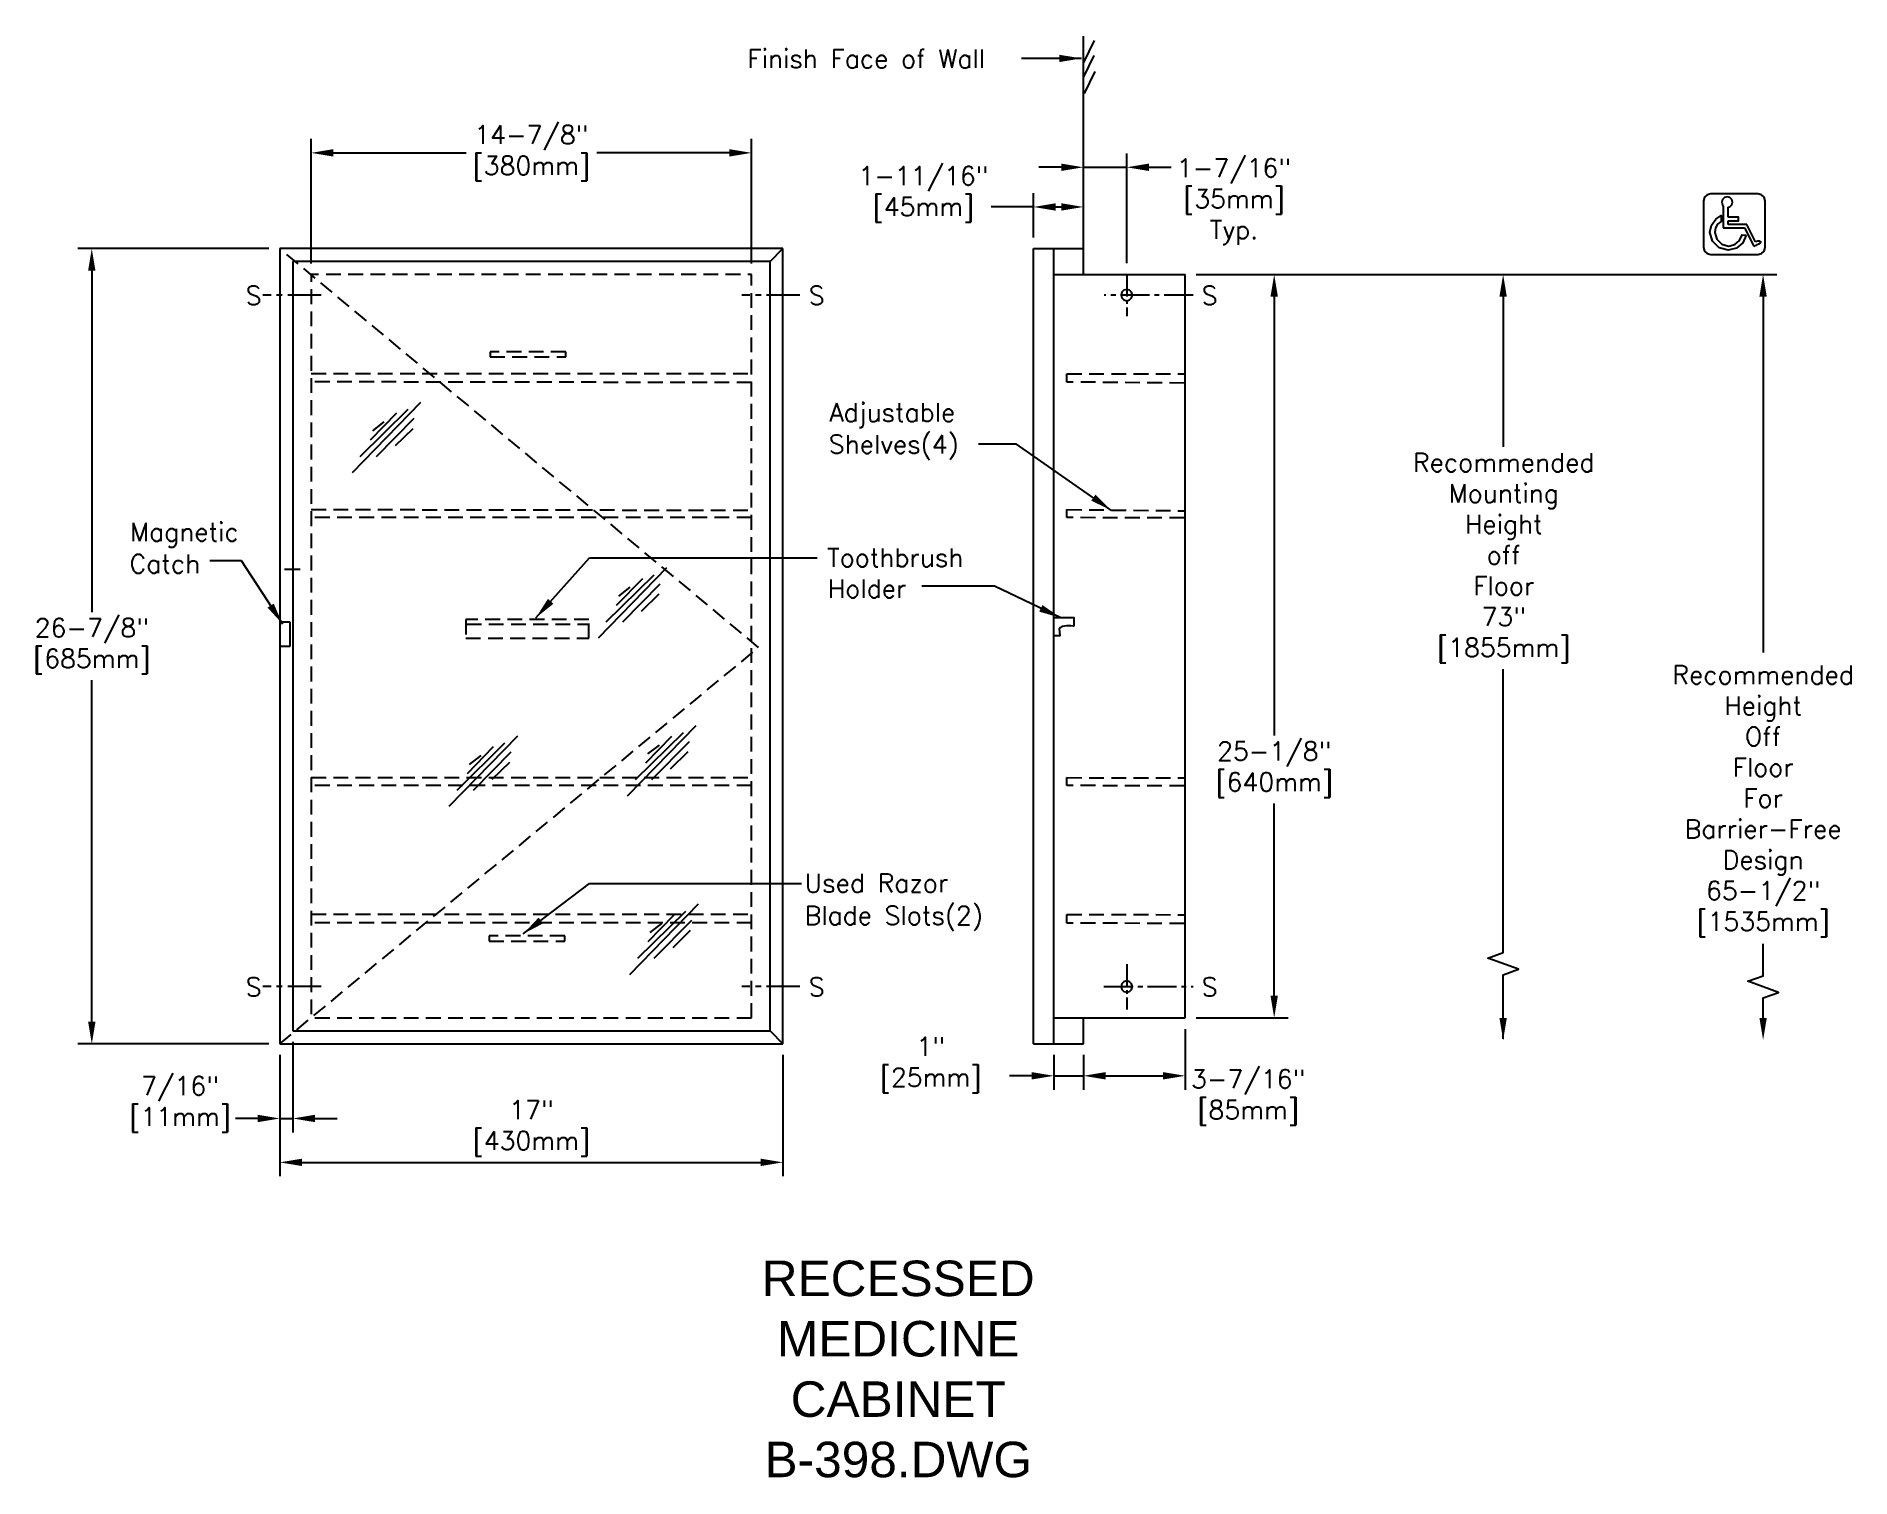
# Model space of a CAD drawing. Extents: x 1.3 to 62.6, y 1.1 to 49.9.
import ezdxf
from ezdxf.enums import TextEntityAlignment as Align

# ---------------------------------------------------------------- set-up
doc = ezdxf.new("R2010")
doc.units = 0
doc.header["$MEASUREMENT"] = 0
doc.header["$PDMODE"] = 3
doc.header["$PDSIZE"] = 1
doc.linetypes.add('CENTER2', pattern=[1.125, 0.75, -0.125, 0.125, -0.125])
doc.linetypes.add('HIDDEN2', pattern=[0.1875, 0.125, -0.0625])
doc.layers.get('0').update_dxf_attribs({"linetype": 'CONTINUOUS'})
doc.layers.get('DEFPOINTS').update_dxf_attribs({"linetype": 'CONTINUOUS'})
for name, color, linetype in [('DETAIL', 4, 'CONTINUOUS'), ('DIM', 1, 'CONTINUOUS'), ('TEXT', 2, 'CONTINUOUS')]:
    doc.layers.add(name, color=color, linetype=linetype)
doc.styles.add('ARIAL_5', font='ARIAL.TTF', dxfattribs={"height": 5})
doc.styles.add('DIM_S_7', font='simplex.shx', dxfattribs={"height": 0.625})
doc.dimstyles.new('DIM_S_7', dxfattribs={"dimtxt": 0.12, "dimasz": 0.75, "dimexe": 0.46875, "dimexo": 0.375, "dimgap": 0.09375, "dimtad": 1, "dimtih": 1, "dimtoh": 1, "dimdec": 5, "dimrnd": 0.0625, "dimzin": 0, "dimtxsty": 'DIM_S_7', "dimcen": 0.09375, "dimaunit": 1, "dimazin": 3, "dimtfac": 1, "dimtdec": 4, "dimtofl": 0, "dimtmove": 0, "dimatfit": 3, "dimtolj": 1, "dimtzin": 0})

# ---------------------------------------------------------------- blocks, each defined once
blk = doc.blocks.new('*D0')
at = {"color": 0, "linetype": 'BYBLOCK'}
for p, q in [((140.819, 109.867), (140.819, 114.072)), ((155.694, 109.867), (155.694, 114.072)), ((141.569, 113.603), (146.049, 113.603)), ((154.944, 113.603), (150.463, 113.603))]:
    blk.add_line(p, q, dxfattribs=at)
for points in [[(141.569, 113.728), (141.569, 113.478), (140.819, 113.603)], [(154.944, 113.728), (154.944, 113.478), (155.694, 113.603)]]:
    blk.add_solid(points, dxfattribs=at)
at = {"layer": 'DEFPOINTS', "color": 0, "linetype": 'BYBLOCK'}
for p in [(155.694, 113.603), (140.819, 109.492), (155.694, 109.492)]:
    blk.add_point(p, dxfattribs=at)
at = {"color": 0, "linetype": 'BYBLOCK', "insert": (148.256, 113.591), "char_height": 0.625, "attachment_point": 5, "style": 'DIM_S_7'}
blk.add_mtext('\\A1;14-7/8"\\P[380mm]', dxfattribs=at)
blk = doc.blocks.new('*D1')
at = {"color": 0, "linetype": 'BYBLOCK'}
for p, q in [((139.381, 110.367), (132.936, 110.367)), ((133.405, 109.617), (133.405, 98.08)), ((133.405, 84.242), (133.405, 95.779)), ((139.381, 83.492), (132.936, 83.492))]:
    blk.add_line(p, q, dxfattribs=at)
for points in [[(133.28, 109.617), (133.53, 109.617), (133.405, 110.367)], [(133.28, 84.242), (133.53, 84.242), (133.405, 83.492)]]:
    blk.add_solid(points, dxfattribs=at)
at = {"layer": 'DEFPOINTS', "color": 0, "linetype": 'BYBLOCK'}
for p in [(139.756, 110.367), (133.405, 83.492), (139.756, 83.492)]:
    blk.add_point(p, dxfattribs=at)
at = {"color": 0, "linetype": 'BYBLOCK', "insert": (133.405, 96.93), "char_height": 0.625, "attachment_point": 5, "style": 'DIM_S_7'}
blk.add_mtext('\\A1;26-7/8"\\P[685mm]', dxfattribs=at)
blk = doc.blocks.new('*D2')
at = {"color": 0, "linetype": 'BYBLOCK'}
for p, q in [((170.718, 109.492), (173.822, 109.492)), ((173.353, 108.742), (173.353, 93.91)), ((173.353, 85.117), (173.353, 91.609)), ((170.718, 84.367), (173.822, 84.367))]:
    blk.add_line(p, q, dxfattribs=at)
for points in [[(173.228, 108.742), (173.478, 108.742), (173.353, 109.492)], [(173.228, 85.117), (173.478, 85.117), (173.353, 84.367)]]:
    blk.add_solid(points, dxfattribs=at)
at = {"layer": 'DEFPOINTS', "color": 0, "linetype": 'BYBLOCK'}
for p in [(170.343, 109.492), (170.343, 84.367), (173.353, 84.367)]:
    blk.add_point(p, dxfattribs=at)
at = {"color": 0, "linetype": 'BYBLOCK', "insert": (173.353, 92.76), "char_height": 0.625, "attachment_point": 5, "style": 'DIM_S_7'}
blk.add_mtext('\\A1;25-1/8"\\P[640mm]', dxfattribs=at)
blk = doc.blocks.new('*D3')
at = {"color": 0, "linetype": 'BYBLOCK'}
for p, q in [((165.218, 110.742), (165.218, 112.244)), ((166.906, 110.742), (166.906, 112.244)), ((165.968, 111.775), (166.156, 111.775))]:
    blk.add_line(p, q, dxfattribs=at)
for points in [[(165.968, 111.9), (165.968, 111.65), (165.218, 111.775)], [(166.156, 111.9), (166.156, 111.65), (166.906, 111.775)]]:
    blk.add_solid(points, dxfattribs=at)
at = {"layer": 'DEFPOINTS', "color": 0, "linetype": 'BYBLOCK'}
for p in [(166.906, 111.775), (165.218, 110.367), (166.906, 110.367)]:
    blk.add_point(p, dxfattribs=at)
at = {"color": 0, "linetype": 'BYBLOCK', "insert": (161.501, 112.202), "char_height": 0.625, "attachment_point": 5, "style": 'DIM_S_7'}
blk.add_mtext('\\A1;1-11/16"\\P[45mm]', dxfattribs=at)
blk = doc.blocks.new('*D4')
at = {"color": 0, "linetype": 'BYBLOCK'}
for p, q in [((166.906, 109.867), (166.906, 113.584)), ((168.372, 109.878), (168.372, 113.584)), ((166.156, 113.116), (165.406, 113.116)), ((166.906, 113.116), (168.372, 113.116)), ((169.122, 113.116), (169.872, 113.116))]:
    blk.add_line(p, q, dxfattribs=at)
for points in [[(166.156, 113.241), (166.156, 112.991), (166.906, 113.116)], [(169.122, 113.241), (169.122, 112.991), (168.372, 113.116)]]:
    blk.add_solid(points, dxfattribs=at)
at = {"layer": 'DEFPOINTS', "color": 0, "linetype": 'BYBLOCK'}
for p in [(168.372, 113.116), (166.906, 109.492), (168.372, 109.503)]:
    blk.add_point(p, dxfattribs=at)
at = {"color": 0, "linetype": 'BYBLOCK', "insert": (171.993, 111.948), "char_height": 0.625, "attachment_point": 5, "style": 'DIM_S_7'}
blk.add_mtext('\\A1;1-7/16"\\P[35mm]\\PTyp.', dxfattribs=at)
blk = doc.blocks.new('*D5')
at = {"color": 0, "linetype": 'BYBLOCK'}
for p, q in [((165.906, 83.117), (165.906, 81.942)), ((166.906, 83.117), (166.906, 81.942)), ((165.156, 82.411), (164.406, 82.411)), ((165.906, 82.411), (166.906, 82.411)), ((167.656, 82.411), (168.406, 82.411))]:
    blk.add_line(p, q, dxfattribs=at)
for points in [[(165.156, 82.536), (165.156, 82.286), (165.906, 82.411)], [(167.656, 82.536), (167.656, 82.286), (166.906, 82.411)]]:
    blk.add_solid(points, dxfattribs=at)
at = {"layer": 'DEFPOINTS', "color": 0, "linetype": 'BYBLOCK'}
for p in [(165.906, 83.492), (166.906, 83.492), (166.906, 82.411)]:
    blk.add_point(p, dxfattribs=at)
at = {"color": 0, "linetype": 'BYBLOCK', "insert": (161.745, 82.776), "char_height": 0.625, "attachment_point": 5, "style": 'DIM_S_7'}
blk.add_mtext('\\A1;1"\\P[25mm]', dxfattribs=at)
blk = doc.blocks.new('*D6')
at = {"color": 0, "linetype": 'BYBLOCK'}
for p, q in [((170.343, 83.992), (170.343, 81.942)), ((166.906, 83.117), (166.906, 81.942)), ((167.656, 82.411), (169.593, 82.411))]:
    blk.add_line(p, q, dxfattribs=at)
for points in [[(167.656, 82.536), (167.656, 82.286), (166.906, 82.411)], [(169.593, 82.536), (169.593, 82.286), (170.343, 82.411)]]:
    blk.add_solid(points, dxfattribs=at)
at = {"layer": 'DEFPOINTS', "color": 0, "linetype": 'BYBLOCK'}
for p in [(170.343, 84.367), (166.906, 83.492), (170.343, 82.411)]:
    blk.add_point(p, dxfattribs=at)
at = {"color": 0, "linetype": 'BYBLOCK', "insert": (172.472, 81.68), "char_height": 0.625, "attachment_point": 5, "style": 'DIM_S_7'}
blk.add_mtext('\\A1;3-7/16"\\P[85mm]', dxfattribs=at)
blk = doc.blocks.new('*D7')
at = {"color": 0, "linetype": 'BYBLOCK'}
for p, q in [((140.194, 83.555), (140.194, 80.5)), ((139.756, 83.117), (139.756, 80.5)), ((139.006, 80.969), (138.256, 80.969)), ((139.756, 80.969), (140.194, 80.969)), ((140.944, 80.969), (141.694, 80.969))]:
    blk.add_line(p, q, dxfattribs=at)
for points in [[(139.006, 81.094), (139.006, 80.844), (139.756, 80.969)], [(140.944, 81.094), (140.944, 80.844), (140.194, 80.969)]]:
    blk.add_solid(points, dxfattribs=at)
at = {"layer": 'DEFPOINTS', "color": 0, "linetype": 'BYBLOCK'}
for p in [(139.756, 83.492), (140.194, 83.93), (140.194, 80.969)]:
    blk.add_point(p, dxfattribs=at)
at = {"color": 0, "linetype": 'BYBLOCK', "insert": (136.386, 81.447), "char_height": 0.625, "attachment_point": 5, "style": 'DIM_S_7'}
blk.add_mtext('\\A1;7/16"\\P[11mm]', dxfattribs=at)
blk = doc.blocks.new('*D8')
at = {"color": 0, "linetype": 'BYBLOCK'}
for p, q in [((139.756, 83.117), (139.756, 79.018)), ((156.756, 83.117), (156.756, 79.018)), ((140.506, 79.486), (156.006, 79.486))]:
    blk.add_line(p, q, dxfattribs=at)
for points in [[(140.506, 79.611), (140.506, 79.361), (139.756, 79.486)], [(156.006, 79.611), (156.006, 79.361), (156.756, 79.486)]]:
    blk.add_solid(points, dxfattribs=at)
at = {"layer": 'DEFPOINTS', "color": 0, "linetype": 'BYBLOCK'}
for p in [(139.756, 83.492), (156.756, 83.492), (156.756, 79.486)]:
    blk.add_point(p, dxfattribs=at)
at = {"color": 0, "linetype": 'BYBLOCK', "insert": (148.256, 80.637), "char_height": 0.625, "attachment_point": 5, "style": 'DIM_S_7'}
blk.add_mtext('\\A1;17"\\P[430mm]', dxfattribs=at)

msp = doc.modelspace()

# ---------------------------------------------------------------- linework, layer by layer
at = {"layer": 'DETAIL', "linetype": 'CONTINUOUS'}
for p, q in [((36.632962, 41.811295), (36.632962, 49.862639)), ((59.049659, 43.506713), (58.419453, 43.506713)), ((59.342511, 42.913012), (59.049659, 43.506713)), ((9.483565, 42.686295), (9.483565, 15.811295)), ((26.483654, 42.686295), (9.483565, 42.686295)), ((26.046154, 42.248795), (26.483654, 42.686295)), ((26.483654, 15.811295), (26.483654, 42.686295)), ((34.945462, 15.810712), (34.945462, 42.686295)), ((34.945462, 42.686295), (36.632962, 42.686295)), ((35.632962, 15.810712), (35.632962, 42.686295)), ((36.632962, 41.811295), (36.632962, 42.686295)), ((59.286843, 42.765176), (59.389717, 42.817311)), ((59.389717, 42.817311), (59.387587, 42.82163)), ((9.921065, 42.248795), (9.921065, 16.248795)), ((26.046154, 42.248795), (9.921065, 42.248795)), ((26.046154, 16.248795), (26.046154, 42.248795)), ((35.632962, 41.811295), (40.070462, 41.811295)), ((40.070462, 16.686295), (40.070462, 41.811295)), ((11.936625, 35.120706), (14.253017, 37.499087)), ((12.203009, 35.664872), (13.82244, 37.25731)), ((12.551482, 36.229345), (13.433027, 37.136344)), ((13.002503, 36.833955), (12.613076, 36.531721)), ((12.756576, 35.664872), (14.027375, 36.954921)), ((13.391916, 36.027666), (13.986436, 36.612279)), ((20.24863, 29.527214), (22.564956, 31.905634)), ((10.169665, 31.847059), (9.643506, 31.847059)), ((20.515158, 30.071418), (22.13459, 31.663857)), ((20.863632, 30.635892), (21.745018, 31.542839)), ((21.068567, 30.071418), (22.339578, 31.361468)), ((21.314653, 31.240463), (20.925081, 30.93828)), ((21.704066, 30.434368), (22.298625, 31.018838)), ((9.834444, 30.058731), (9.485917, 30.058731)), ((9.485917, 30.058731), (9.485917, 29.252391)), ((9.834444, 29.252391), (9.834444, 30.058731)), ((9.485917, 29.252391), (9.834444, 29.252391)), ((21.232549, 24.195883), (23.548942, 26.574264)), ((15.206041, 23.842991), (17.52242, 26.221578)), ((15.472623, 24.387311), (17.091856, 25.979595)), ((15.821044, 24.95163), (16.70243, 25.858784)), ((21.499131, 24.740049), (23.118365, 26.332487)), ((21.847565, 25.304367), (22.728991, 26.21147)), ((22.298625, 25.909132), (21.909001, 25.606756)), ((22.05254, 24.740049), (23.323511, 26.030098)), ((16.272064, 25.556395), (15.882492, 25.254006)), ((16.026031, 24.387311), (17.296989, 25.677361)), ((16.661491, 24.750106), (17.255839, 25.334719)), ((22.687999, 25.102844), (23.282347, 25.687456)), ((21.314653, 18.158884), (23.630821, 20.537316)), ((21.581023, 18.703101), (23.200468, 20.295488)), ((21.929497, 19.267562), (22.811042, 20.174522)), ((22.380517, 19.872133), (21.991104, 19.56995)), ((22.13459, 18.703101), (23.40539, 19.993151)), ((22.769944, 19.065844), (23.36445, 19.650457)), ((35.632962, 16.686295), (40.070462, 16.686295)), ((36.632962, 15.810712), (36.632962, 16.686295)), ((9.921065, 16.248795), (26.046154, 16.248795)), ((26.046154, 16.248795), (26.483654, 15.811295)), ((9.483565, 15.811295), (26.483654, 15.811295)), ((34.945462, 15.811295), (36.632962, 15.811295))]:
    msp.add_line(p, q, dxfattribs=at)
at = {"layer": 'DETAIL', "linetype": 'HIDDEN2', "ltscale": 4}
for p, q in [((25.661273, 29.207999), (9.483565, 42.686295)), ((19.145143, 39.19903), (16.589695, 39.19903)), ((16.589695, 39.19903), (16.589695, 39.024312)), ((16.589695, 39.024312), (19.145143, 39.024312)), ((19.145143, 39.024312), (19.145143, 39.19903)), ((10.54611, 38.466646), (25.42111, 38.466646)), ((25.42111, 38.158294), (10.54611, 38.183684)), ((10.54611, 33.870034), (25.42111, 33.84479)), ((25.42111, 33.602083), (10.54611, 33.602083)), ((19.924286, 30.148676), (15.769903, 30.148676)), ((15.769903, 30.148676), (15.769903, 29.517157)), ((19.924286, 29.517157), (19.924286, 30.148676)), ((15.769903, 29.517157), (19.924286, 29.517157)), ((15.797112, 29.99411), (19.951548, 29.99411)), ((9.483565, 15.810712), (25.661273, 29.207999)), ((10.54611, 24.813915), (25.42111, 24.813915)), ((25.42111, 24.545127), (10.54611, 24.545127)), ((10.54611, 20.191425), (25.42111, 20.191425)), ((25.42111, 19.895844), (10.54611, 19.895844)), ((19.111167, 19.45899), (16.555719, 19.45899)), ((16.555719, 19.45899), (16.555719, 19.284258)), ((16.555719, 19.284258), (19.111167, 19.284258)), ((19.111167, 19.284258), (19.111167, 19.45899))]:
    msp.add_line(p, q, dxfattribs=at)
at = {"layer": 'DETAIL', "linetype": 'CENTER2', "ltscale": 1.5}
for p, q in [((10.877376, 41.11401), (8.912135, 41.11401)), ((27.055084, 41.11401), (25.089843, 41.11401)), ((10.877376, 17.745586), (8.912135, 17.745586)), ((27.055084, 17.745586), (25.089843, 17.745586))]:
    msp.add_line(p, q, dxfattribs=at)
at = {"layer": 'DETAIL', "linetype": 'CENTER2', "ltscale": 1.31}
for p, q in [((40.344996, 41.11401), (37.331064, 41.11401)), ((37.327172, 17.745586), (40.344996, 17.745586))]:
    msp.add_line(p, q, dxfattribs=at)
at = {"layer": 'DETAIL', "linetype": 'CONTINUOUS'}
for points in [[(36.999714, 49.719788), (36.636365, 48.977309)], [(36.989709, 49.215888), (36.62636, 48.473396)], [(37.01966, 48.671722), (36.656312, 47.92923)], [(58.419453, 44.082498), (58.477217, 44.098055), (58.543115, 44.163697), (58.568195, 44.25606), (58.543115, 44.348344), (58.477217, 44.413928), (58.38453, 44.43889), (58.291813, 44.413928), (58.225945, 44.348344), (58.200894, 44.25606), (58.225945, 44.163697), (58.25465, 44.13509)], [(58.25465, 44.13509), (58.25465, 43.391726)], [(58.419453, 43.744802), (58.419453, 44.082498)], [(58.419453, 43.629815), (58.765761, 43.629815), (58.765761, 43.744802), (58.419453, 43.744802)], [(58.419453, 43.506713), (58.419453, 43.629815)], [(58.25465, 43.391726), (58.419453, 43.391726)], [(58.419453, 43.391726), (58.966836, 43.391726)], [(58.966836, 43.391726), (59.286843, 42.765176)], [(59.387587, 42.82163), (59.460497, 42.852175), (59.507209, 42.885841), (59.518084, 42.916354), (59.487827, 42.934145), (59.424336, 42.932828), (59.342511, 42.913012)], [(36.326305, 29.9303), (36.326305, 30.212537), (35.632962, 30.212537)], [(35.632962, 29.607772), (35.846309, 29.607772), (35.826312, 29.849742)], [(35.826312, 29.849742), (35.848514, 29.87589), (35.924057, 29.924459), (36.066258, 29.950607)], [(36.066258, 29.950607), (36.213655, 29.945347), (36.298881, 29.935574), (36.326305, 29.9303)]]:
    msp.add_lwpolyline(points, dxfattribs=at)
for points in [[(59.423137, 42.483686), (59.545905, 42.516763), (59.633091, 42.603664), (59.666256, 42.725881), (59.666256, 44.300159), (59.633091, 44.422416), (59.545905, 44.509267), (59.423137, 44.542305), (57.829212, 44.542305), (57.706513, 44.509267), (57.619288, 44.422416), (57.586094, 44.300159), (57.586094, 42.725881), (57.619288, 42.603664), (57.706513, 42.516763), (57.829212, 42.483686)], [(59.025658, 43.144894), (58.914728, 42.883209), (58.70115, 42.701381), (58.418913, 42.633253), (58.108521, 42.716912), (57.88784, 42.936709), (57.803837, 43.245882), (57.85998, 43.483097), (57.999929, 43.683393), (58.180972, 43.804167), (58.18275, 43.604568), (58.060287, 43.515279), (57.993112, 43.393278), (57.972619, 43.233043), (58.035609, 43.001212), (58.20112, 42.836379), (58.433953, 42.773644), (58.645547, 42.822596), (58.805714, 42.954991), (58.88898, 43.149108)], [(38.099766, 41.304007), (38.00451, 41.278027), (37.936807, 41.209833), (37.911033, 41.11401), (37.936807, 41.018057), (38.00451, 40.949889), (38.099766, 40.923961), (38.194842, 40.949889), (38.26252, 41.018057), (38.288294, 41.11401), (38.26252, 41.209833), (38.194842, 41.278027)], [(38.099766, 17.935789), (38.004561, 17.909809), (37.936858, 17.841577), (37.911097, 17.745586), (37.936858, 17.649762), (38.004561, 17.581556), (38.099766, 17.555589), (38.194894, 17.581556), (38.262571, 17.649762), (38.288345, 17.745586), (38.262571, 17.841577), (38.194894, 17.909809)]]:
    msp.add_lwpolyline(points, close=True, dxfattribs=at)
at = {"layer": 'DETAIL', "linetype": 'HIDDEN2', "ltscale": 4, "flags": 128}
msp.add_lwpolyline([(25.42111, 16.686295), (25.42111, 41.811295), (10.54611, 41.811295), (10.54611, 16.686295)], close=True, dxfattribs=at)
at = {"layer": 'DETAIL', "linetype": 'CENTER2'}
for points in [[(38.099766, 41.82227), (38.099766, 40.405769)], [(38.099766, 18.498122), (38.099766, 16.971511)]]:
    msp.add_lwpolyline(points, dxfattribs=at)
at = {"layer": 'DETAIL', "linetype": 'HIDDEN2', "ltscale": 4}
for points in [[(40.042956, 38.140908), (36.079616, 38.17777), (36.079616, 38.459993), (40.039604, 38.449949)], [(40.039604, 33.585437), (36.079616, 33.595481), (36.079616, 33.86427), (40.042956, 33.827214)], [(40.039604, 24.528481), (36.079616, 24.538525), (36.079616, 24.807262), (40.039604, 24.797206)], [(40.039604, 19.878979), (36.079616, 19.889036), (36.079616, 20.184566), (40.039604, 20.174522)]]:
    msp.add_lwpolyline(points, dxfattribs=at)
at = {"layer": 'DIM', "linetype": 'CONTINUOUS'}
for p, q in [((34.945462, 44.0945), (33.522406, 44.0945)), ((40.445462, 41.811295), (51.28456, 41.811295)), ((40.445462, 41.811295), (60.067259, 41.811295)), ((50.81581, 41.061295), (50.81581, 35.982183)), ((59.598509, 41.061295), (59.598509, 29.031467)), ((50.81581, 18.89332), (50.81581, 28.473255)), ((59.598509, 18.111636), (59.598509, 19.096601)), ((50.81581, 16.686601), (50.81581, 18.14332)), ((59.598509, 16.686601), (59.598509, 17.361636))]:
    msp.add_line(p, q, dxfattribs=at)
for points in [[(50.81581, 15.983476), (50.81581, 18.14332), (51.330962, 18.33082), (50.300658, 18.70582), (50.81581, 18.89332), (50.81581, 21.852857)], [(59.598509, 16.437236), (59.598509, 17.361636), (60.113661, 17.549136), (59.083357, 17.924136), (59.598509, 18.111636), (59.598509, 19.186883)]]:
    msp.add_lwpolyline(points, dxfattribs=at)
for points in [[(50.69081, 41.061295), (50.94081, 41.061295), (50.81581, 41.811295)], [(59.473509, 41.061295), (59.723509, 41.061295), (59.598509, 41.811295)], [(50.69081, 16.686601), (50.94081, 16.686601), (50.81581, 15.936601)], [(59.473509, 16.686601), (59.723509, 16.686601), (59.598509, 15.936601)]]:
    msp.add_solid(points, dxfattribs=at)

# ---------------------------------------------------------------- texts
at = {"layer": 'DIM', "style": 'DIM_S_7'}
for s, p in [('Finish Face of Wall', (25.278195, 48.794373)), ('Adjustable', (28.047284, 36.838033)), ('Shelves(4)', (28.029835, 35.761482)), ('Magnetic', (4.425403, 32.799043)), ('Toothbrush', (27.9724, 31.93173)), ('Catch', (4.41039, 31.722492)), ('Holder', (27.999288, 30.883738)), ('Used Razor', (27.217119, 20.933841)), ('Blade Slots(2)', (27.212863, 19.837063))]:
    msp.add_text(s, height=0.625, dxfattribs=at).set_placement(p)
at = {"layer": 'DIM', "linetype": 'CONTINUOUS', "style": 'DIM_S_7'}
for p in [(8.330595, 40.788514), (27.354897, 40.788514), (40.630096, 40.788514), (8.330595, 17.42009), (27.354897, 17.42009), (40.630096, 17.42009)]:
    msp.add_text('S', height=0.625, dxfattribs=at).set_placement(p)
at = {"layer": 'DIM', "linetype": 'CONTINUOUS', "char_height": 0.625, "attachment_point": 5, "style": 'DIM_S_7'}
for s, insert in [('Recommended\\PMounting\\PHeight\\Poff\\PFloor\\P73"\\P[1855mm]', (50.835228, 32.227719)), ('Recommended\\PHeight\\POff\\PFloor\\PFor \\PBarrier-Free\\PDesign\\P65-1/2"\\P[1535mm]', (59.598509, 24.010621))]:
    msp.add_mtext(s, dxfattribs=dict(at, insert=insert))
at = {"layer": 'TEXT', "linetype": 'CONTINUOUS', "style": 'ARIAL_5'}
for s, p in [('RECESSED', (30.377799, 7.884789)), ('MEDICINE', (30.377799, 5.844633)), ('CABINET', (30.377799, 3.804477)), ('B-398.DWG', (30.377799, 1.764321))]:
    msp.add_text(s, height=1.2, dxfattribs=at).set_placement(p, align=Align.MIDDLE)

# ---------------------------------------------------------------- dimensions: what is measured, and where the dimension line sits
at = {"layer": 'DIM', "linetype": 'CONTINUOUS'}
for base, p1, p2, text, picture, middle in [((25.42111, 45.922179), (10.54611, 41.811295), (25.42111, 41.811295), '14-7/8"\\P[380mm]', '*D0', (17.98361, 45.910057)), ((36.632962, 44.0945), (34.945462, 42.686295), (36.632962, 42.686295), '1-11/16"\\P[45mm]', '*D3', (31.228717, 44.521313)), ((38.099766, 45.434798), (36.632962, 41.811295), (38.099766, 41.82227), '1-7/16"\\P[35mm]\\PTyp.', '*D4', (41.720561, 44.266888)), ((40.070462, 14.729794), (36.632962, 15.811295), (40.070462, 16.686295), '3-7/16"\\P[85mm]', '*D6', (42.199178, 13.998723)), ((9.921065, 13.28785), (9.483565, 15.811295), (9.921065, 16.248795), '7/16"\\P[11mm]', '*D7', (6.112984, 13.766592)), ((36.632962, 14.729794), (35.632962, 15.810712), (36.632962, 15.810712), '1"\\P[25mm]', '*D5', (31.472505, 15.09533))]:
    dim = msp.add_linear_dim(base=base, p1=p1, p2=p2, text=text, dimstyle='DIM_S_7', override={"dimpost": '\\X'}, dxfattribs=at)
    dim.commit()
    dim.dimension.update_dxf_attribs({"geometry": picture, "text_midpoint": middle, "dimtype": 160, "insert": (-130.272663, -67.680878)})
dim = msp.add_linear_dim(base=(3.132146, 15.811295), p1=(9.483565, 42.686295), p2=(9.483565, 15.811295), angle=90, text='26-7/8"\\P[685mm]', dimstyle='DIM_S_7', override={"dimpost": '\\X'}, dxfattribs=at)
dim.commit()
dim.dimension.update_dxf_attribs({"geometry": '*D1', "text_midpoint": (3.132146, 29.248795), "insert": (-130.272663, -67.680878)})
dim = msp.add_linear_dim(base=(43.080655, 16.686295), p1=(40.070462, 41.811295), p2=(40.070462, 16.686295), angle=90, text='25-1/8"\\P[640mm]', dimstyle='DIM_S_7', override={"dimpost": '\\X'}, dxfattribs=at)
dim.commit()
dim.dimension.update_dxf_attribs({"geometry": '*D2', "text_midpoint": (43.080655, 25.078886), "dimtype": 160, "insert": (-130.272663, -67.680878)})
dim = msp.add_linear_dim(base=(26.483654, 11.805508), p1=(9.483565, 15.811295), p2=(26.483654, 15.811295), text='17"\\P[430mm]', dimstyle='DIM_S_7', override={"dimpost": '\\X'}, dxfattribs=at)
dim.commit()
dim.dimension.update_dxf_attribs({"geometry": '*D8', "text_midpoint": (17.98361, 12.955806), "insert": (-130.272663, -67.680878)})

# ---------------------------------------------------------------- leaders
for points in [[(36.56818, 49.114853), (34.537664, 49.114853)], [(37.583438, 33.838661), (34.37736, 36.082017), (33.094929, 36.082017)], [(9.583689, 29.992906), (8.194388, 32.129436), (7.125695, 32.129436)], [(18.133231, 30.206559), (19.950008, 32.236263), (27.644596, 32.236263)], [(35.87353, 30.206559), (33.629275, 31.274824), (31.171282, 31.274824)], [(17.705753, 19.523907), (19.950008, 21.233131), (27.110249, 21.233131)]]:
    msp.add_leader(points, dimstyle='DIM_S_7', dxfattribs=at)

doc.saveas('drawing.dxf')
